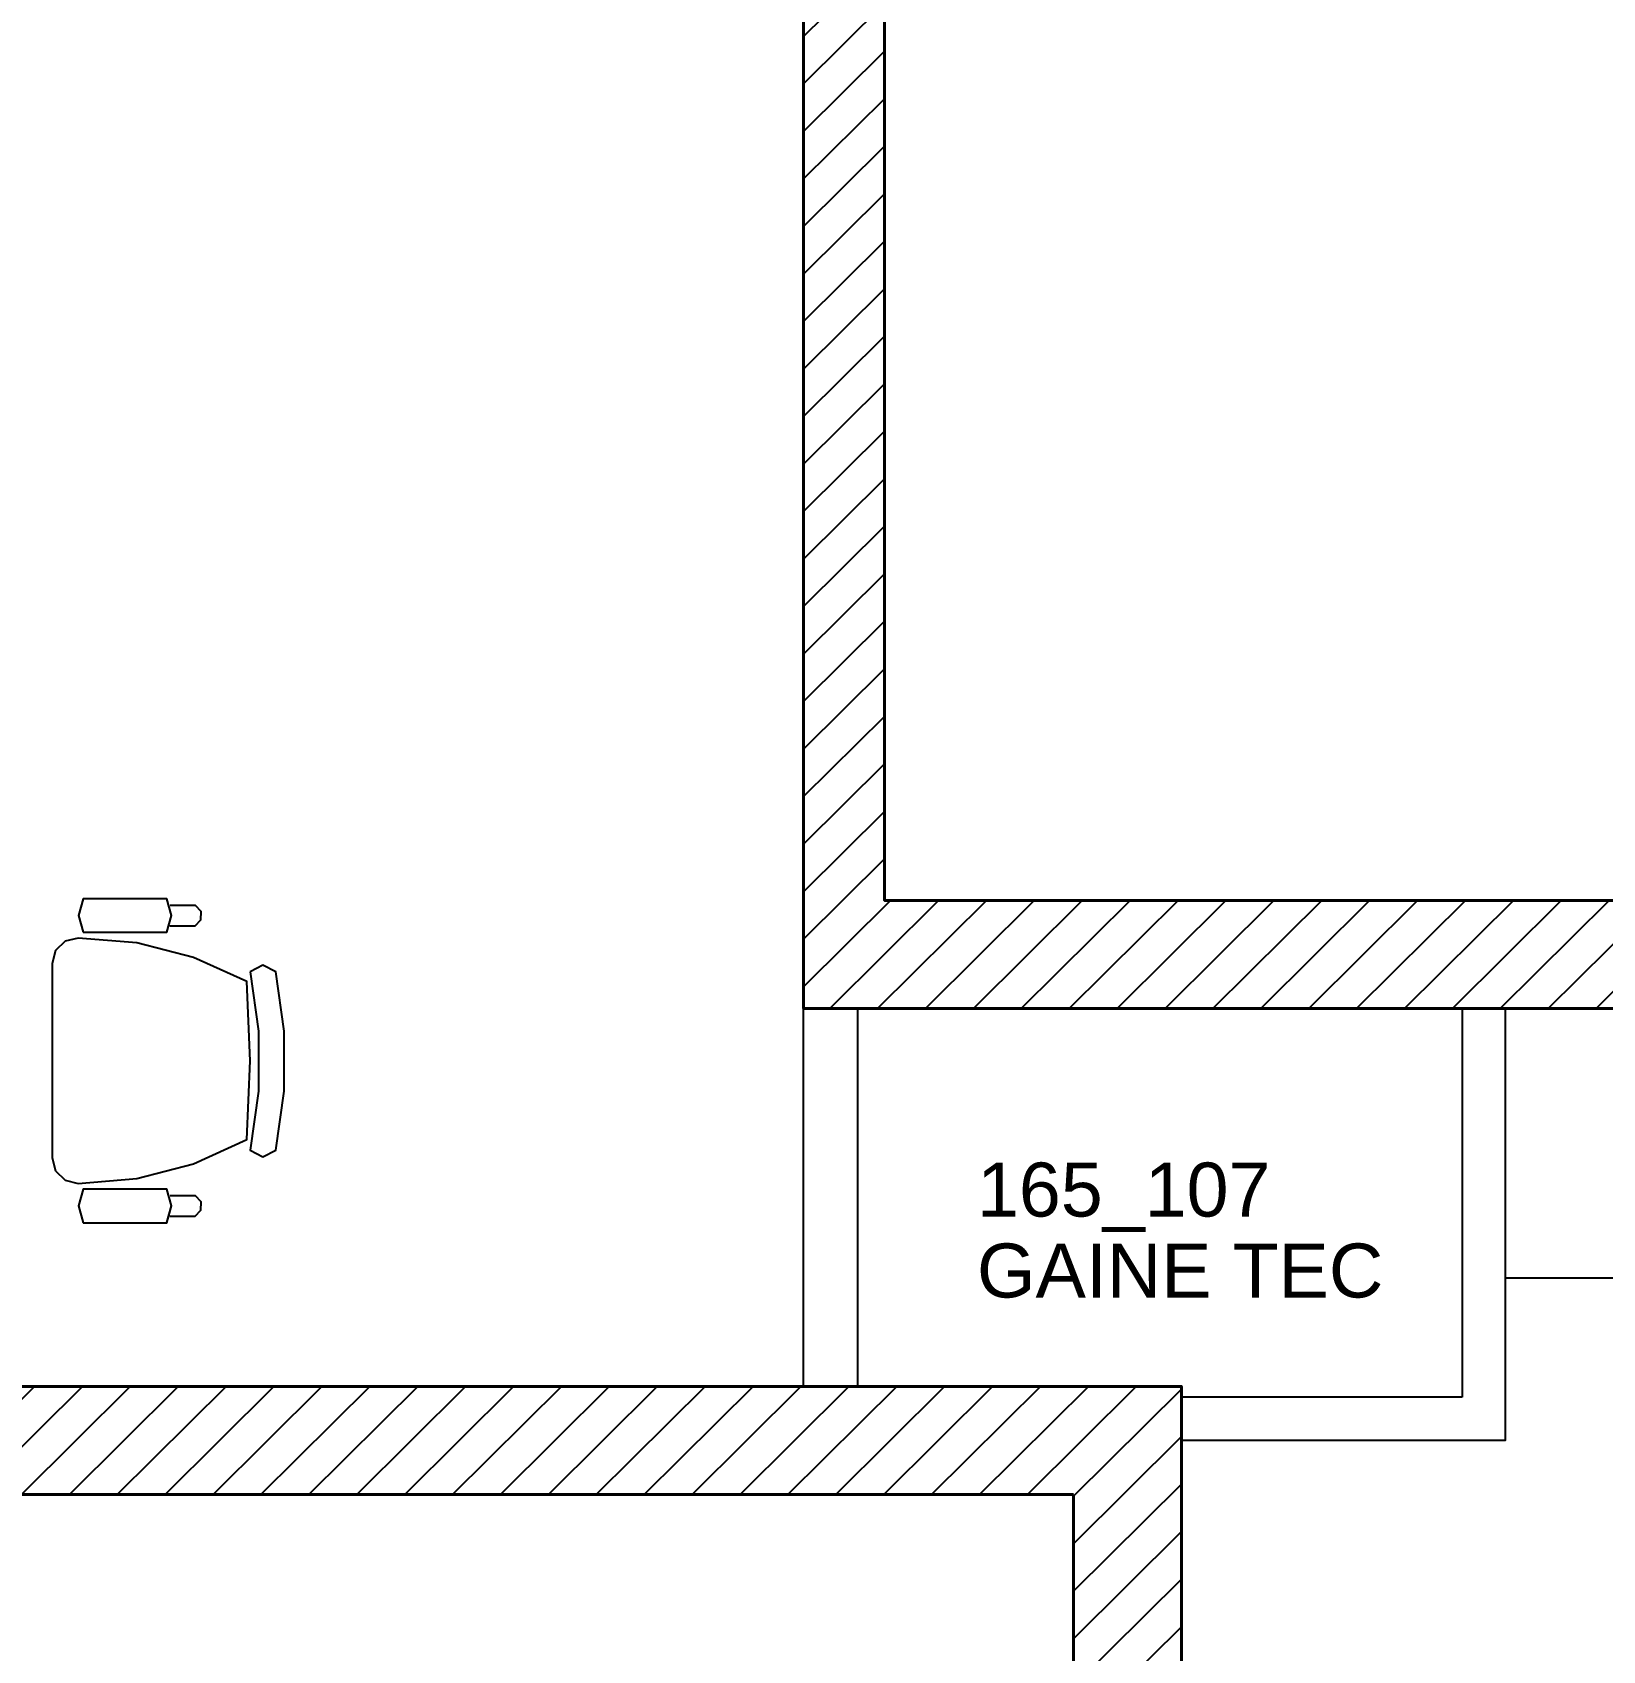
# Model space of a CAD drawing. Header units: metres. Extents: x -8 to 211, y -5 to 120.
# Drawn here: x 162.162 to 165.071, y 106.06 to 109.058 of the extents above; entities that cross this region are included whole.
import ezdxf

# ---------------------------------------------------------------- set-up
doc = ezdxf.new("R2010")
doc.units = ezdxf.units.M
doc.header["$LTSCALE"] = 0.8
doc.header["$MEASUREMENT"] = 0
doc.layers.get('0').update_dxf_attribs({"linetype": 'CONTINUOUS'})
for name, color, linetype in [('A_EQMP', 142, 'CONTINUOUS'), ('A_Etiqu_Gaine', 7, 'CONTINUOUS'), ('A_Etiqu_Gaine_ancien', 7, 'CONTINUOUS'), ('A_Etiqu_Gaine_code', 7, 'CONTINUOUS'), ('A_HACH_STRUC', 7, 'CONTINUOUS'), ('A_MURS_CLOI', 7, 'CONTINUOUS')]:
    doc.layers.add(name, color=color, linetype=linetype)
doc.layers.add('A_MURS_STRU', color=7, linetype='CONTINUOUS', lineweight=40)
doc.styles.add('Attribut', font='arial.ttf')

# ---------------------------------------------------------------- blocks, each defined once
blk = doc.blocks.new('FAU-60')
for points in [[(-16.53, -6.34), (-5.55, -4.76), (5.55, -4.76), (16.5, -6.34), (17.76, -3.96), (16.5, -1.58), (5.55, 0), (-5.55, 0), (-16.53, -1.58), (-17.79, -3.96)], [(20.34, -42.37), (22.09, -40.59), (22.66, -38.16), (21.74, -27.35), (19.02, -16.83), (14.55, -6.94), (-0.07, -6.34), (-14.72, -6.94), (-19.19, -16.83), (-21.92, -27.35), (-22.8, -38.16), (-22.23, -40.59), (-20.48, -42.37), (-18.07, -43), (17.93, -43)], [(-23.87, -37.24), (-23.87, -21.76), (-26.99, -20.9), (-30.09, -21.76), (-30.09, -37.24), (-26.99, -38.1)], [(29.94, -37.24), (29.94, -21.76), (26.82, -20.9), (23.72, -21.76), (23.72, -37.24), (26.82, -38.1)]]:
    blk.add_lwpolyline(points, close=True)
for points in [[(-25.07, -21.18), (-25.07, -16.51), (-26.19, -15.45), (-27.71, -15.42), (-28.82, -16.48), (-28.82, -21.16)], [(28.74, -21.18), (28.74, -16.51), (27.62, -15.45), (26.1, -15.42), (24.98, -16.48), (24.98, -21.16)], [(29.91, -21.76), (26.82, -20.9)]]:
    blk.add_lwpolyline(points)
blk = doc.blocks.new('Bur-double')
at = {"rotation": 90}
blk.add_blockref('FAU-60', (-50.34, -60.28), dxfattribs=at)
blk = doc.blocks.new('A_Etiqu_Gaine')
at = {"style": 'Attribut', "flags": 1}
for tag, p in [('CODE_HOPITAL', (-0.4323, 0.8651)), ('CODE_SITE', (-0.4323, 0.7151)), ('CODE_BATIMENT', (-0.4323, 0.5651)), ('CODE_SECTEUR', (-0.4323, 0.4151)), ('CODE_ETAGE', (-0.4323, 0.2651)), ('NOM_NORMALISE', (-0.4323, -0.3349)), ('SECTEUR_ACTIVITE', (-0.4323, -0.4849)), ('SOUS_SECTEUR_ACTIVITE', (-0.4323, -0.6349)), ('SURFACE', (-0.4323, -0.7849)), ('CODE_UG', (-0.4323, -0.9349)), ('CODE_POLE', (-0.4323, -1.0849)), ('AMIANTE', (-0.4323, -1.2349))]:
    blk.add_attdef(tag, p, '', height=0.1, dxfattribs=at)
at = {"layer": 'A_Etiqu_Gaine', "style": 'Attribut'}
blk.add_attdef('NOM_USAGE', (-0.4323, -0.1849), '', height=0.1, dxfattribs=at)
at = {"layer": 'A_Etiqu_Gaine_ancien', "style": 'Attribut'}
blk.add_attdef('CODE_PIECE_ANCIEN', (-0.4323, 0.1151), '', height=0.1, dxfattribs=at)
at = {"layer": 'A_Etiqu_Gaine_code', "style": 'Attribut'}
blk.add_attdef('CODE_PIECE', (-0.4323, -0.0349), '', height=0.1, dxfattribs=at)

msp = doc.modelspace()

# ---------------------------------------------------------------- hatches: boundary and pattern name
at = {"layer": 'A_HACH_STRUC'}
h = msp.add_hatch(dxfattribs=at)
h.set_pattern_fill('ANSI31', color=8, scale=0.5, angle=359.7696, style=0)
h.set_pattern_definition([(44.7696, (163.590596, 106.849466), (-0.0440161, 0.04437154), [])])
h.paths.add_polyline_path([(166.8412, 115.0495), (166.5912, 115.0495), (166.4912, 115.0495), (166.4912, 114.9495), (166.5912, 114.9493), (166.5912, 107.4495), (166.8412, 107.4495), (166.8412, 110.5883), (166.8412, 111.4183)])
h.paths.add_polyline_path([(166.9401, 107.2873), (166.9412, 107.4495), (166.1412, 107.4495), (166.1412, 107.2495), (166.1412, 106.8495), (166.9401, 106.8495)])
h.paths.add_polyline_path([(166.1412, 107.4495), (163.7406, 107.4495), (163.7406, 110.2243), (164.9412, 110.2243), (165.0912, 110.2243), (165.0912, 114.9493), (164.9412, 114.9493), (164.9412, 114.7495), (164.9412, 110.3743), (163.5906, 110.3743), (163.5906, 110.2743), (163.5906, 107.2495), (163.6906, 107.2495), (166.1412, 107.2495)])
h.paths.add_polyline_path([(166.7134, 110.6865), (167.518, 110.6865), (167.518, 110.8416), (166.7134, 110.8416)], flags=9)
h.paths.add_polyline_path([(166.7072, 110.8043), (167.3152, 110.8043), (167.3152, 110.9965), (166.7072, 110.9965)], flags=9)
h.paths.add_polyline_path([(164.0281, 110.5928), (165.0955, 110.5928), (165.0955, 110.8255), (164.0281, 110.8255)], flags=25)
h = msp.add_hatch(dxfattribs=at)
h.set_pattern_fill('ANSI31', color=8, scale=0.5, angle=359.76959, style=0)
h.paths.add_polyline_path([(159.7912, 99.8495), (159.7912, 100.0495), (160.9908, 100.0495), (160.9908, 106.549), (164.2906, 106.549), (164.2906, 100.0495), (165.2911, 100.0495), (165.2911, 99.8495)])
h.paths.add_polyline_path([(164.0906, 106.349), (161.1908, 106.349), (161.1908, 100.0495), (164.0906, 100.0495)], flags=16)
h.paths.add_polyline_path([(159.7912, 99.6495), (158.9912, 99.6495), (158.9912, 100.2495), (159.7912, 100.2495)])
h.paths.add_polyline_path([(166.9412, 99.6495), (166.1412, 99.6495), (166.1412, 100.2495), (166.9412, 100.2495)])
h.paths.add_polyline_path([(160.9908, 106.549), (159.6912, 106.549), (159.6912, 106.349), (160.9908, 106.3492)])

# ---------------------------------------------------------------- linework, layer by layer
at = {"layer": 'A_EQMP', "color": 8, "linetype": 'Continuous'}
msp.add_lwpolyline([(166.1412, 107.2495), (166.1412, 106.7495), (164.8909, 106.7495), (164.8909, 107.2495)], close=True, dxfattribs=at)
at = {"layer": 'A_MURS_CLOI', "color": 8}
for points in [[(163.6906, 107.2495), (163.6906, 106.549), (163.5906, 106.549), (163.5906, 107.2495)], [(164.8109, 106.5292), (164.2906, 106.5292), (164.2906, 106.4492), (164.8909, 106.4492), (164.8909, 107.2495), (164.8109, 107.2495)]]:
    msp.add_lwpolyline(points, close=True, dxfattribs=at)
at = {"layer": 'A_MURS_STRU', "color": 8}
for points in [[(165.0912, 114.9493), (164.9412, 114.9493), (164.9412, 110.3743), (163.5906, 110.3743), (163.5906, 107.2495), (166.1412, 107.2495), (166.1412, 107.4495), (163.7406, 107.4495), (163.7406, 110.2243), (165.0912, 110.2243)], [(159.7912, 99.8495), (159.7912, 100.0495), (160.9908, 100.0495), (160.9908, 106.549), (160.9908, 106.549), (160.9908, 106.549), (160.9908, 106.549), (160.9908, 106.549), (164.2906, 106.549), (164.2906, 106.549), (164.2906, 106.549), (164.2906, 106.549), (164.2906, 106.549), (164.2906, 100.0495), (165.2911, 100.0495), (165.2911, 99.8495)], [(164.0906, 106.349), (161.1908, 106.349), (161.1908, 100.0495), (164.0906, 100.0495)]]:
    msp.add_lwpolyline(points, close=True, dxfattribs=at)

# ---------------------------------------------------------------- block references
at = {"layer": 'A_EQMP', "color": 8, "linetype": 'Continuous', "xscale": 0.009999999999990905, "yscale": 0.009999999999990905, "zscale": 0.009999999999990905, "rotation": 180}
msp.add_blockref('Bur-double', (162.1251, 106.549), dxfattribs=at)
at = {"layer": 'A_Etiqu_Gaine', "color": 8}
msp.add_blockref('A_Etiqu_Gaine', (164.344, 106.8987), dxfattribs=at).add_auto_attribs({'CODE_PIECE': '165_107', 'NOM_USAGE': 'GAINE TEC'})

doc.saveas('drawing.dxf')
